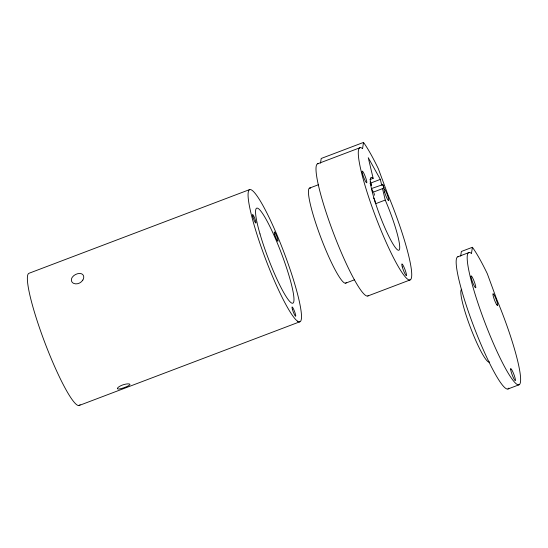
<?xml version="1.0" encoding="UTF-8"?>
<svg xmlns="http://www.w3.org/2000/svg" width="548" height="548" viewBox="0 0 548 548"><rect width="100%" height="100%" fill="white"/><g stroke="black" fill="none" stroke-linecap="round" stroke-linejoin="round"><path stroke-width="0.82" d="M320.518 163.133L321.203 158.475L363.495 142.432L364.386 143.665A83.406 11.549 69.2 0 1 378.401 168.846L387.751 194.287A70.699 9.789 69.2 0 1 410.884 279.261A70.699 9.789 69.2 0 1 374.722 214.295A70.699 9.789 69.2 0 1 362.153 148.303L362.584 148.638L363.495 142.432M460.676 256.128L461.361 251.477L472.39 247.292L473.287 248.525A83.406 11.549 69.2 0 1 487.302 273.705L496.646 299.146A70.699 9.789 69.2 0 1 519.785 384.121A70.699 9.789 69.2 0 1 483.624 319.155A70.699 9.789 69.2 0 1 471.054 253.162L471.486 253.498L472.39 247.292M372.996 192.238L371.571 188.533L382.853 184.587L384.032 188.053L372.983 192.245L372.777 190.992M382.607 184.347L384.011 188.06M249.71 189.56L29.044 273.267A70.699 9.789 69.2 0 0 46.429 346.747A70.699 9.789 69.2 0 0 80.09 404.575M317.682 163.777L359.974 147.734M309.641 188.067L318.367 184.758M369.962 179.573L373.154 178.367L368.263 157.701L380.339 179.395L381.689 185.087M369.969 183.327L380.339 179.395M375.654 203.692L385.23 200.061L382.456 188.341M345.651 283.152L354.378 279.843M457.84 256.779L468.876 252.594M79.124 405.499L299.79 321.792M367.763 296.002L410.055 279.959M507.921 389.005L518.956 384.819M373.154 178.367L372.928 178.148A38.922 5.391 69.2 0 0 379.065 213.33A38.922 5.391 69.2 0 0 399.334 249.737A38.922 5.391 69.2 0 0 385.6 200.911L385.23 200.061M374.031 193.149L374.496 195.252M370.181 181.97A15.611 10.624 -13.3 0 1 371.106 185.169M373.572 197.999A15.611 10.624 -13.3 0 1 375.12 202.157M370.441 182.292A15.687 10.679 -13.3 0 1 371.195 185.546M508.88 388.08A70.699 9.789 69.2 0 1 474.424 328.184A70.699 9.789 69.2 0 1 458.471 256.704M489.57 361.92A38.922 5.391 69.2 0 1 470.773 328.348A38.922 5.391 69.2 0 1 461.772 289.262M346.343 282.487A50.841 7.042 69.2 0 1 320.991 237.928A50.841 7.042 69.2 0 1 310.613 188.156M368.29 295.673A70.699 9.789 69.2 0 1 333.472 233.112A70.699 9.789 69.2 0 1 318.313 163.708M117.478 388.498L117.478 388.559A6.555 1.439 -19 0 0 118.772 389.025L119.019 389.005A6.549 1.041 -19.5 0 0 124.965 387.333A6.549 1.041 -19.5 0 0 129.657 384.97L129.753 384.854A6.555 1.439 -19 0 0 129.403 384.038L129.232 383.997A6.562 1.836 -18.4 0 0 125.369 384.216L124.999 384.306A6.514 2.213 -17.9 0 0 119.807 386.272L119.505 386.443A6.562 1.836 -18.4 0 0 117.478 388.457L117.478 388.498M475.78 287.385L475.767 287.501A6.357 0.877 69.2 0 1 472.794 282.727A6.357 0.877 69.2 0 1 471.17 275.87A6.357 0.877 69.2 0 1 474.623 282.652L474.746 283.015A6.357 0.877 69.2 0 1 475.78 287.385M510.661 368.968L510.647 369.085A6.357 0.877 69.2 0 0 513.743 378.476A6.357 0.877 69.2 0 0 514.983 377.695A6.357 0.877 69.2 0 0 511.072 368.825L510.989 368.756A6.357 0.877 69.2 0 0 510.661 368.968M82.81 280.069L82.782 280.117A6.542 5.103 -30.8 0 1 73.932 283.474L73.624 283.343A6.555 4.857 -29.6 0 1 71.473 280.816A6.555 4.576 -28.6 0 1 72.206 277.391L72.418 277.076A6.542 4.268 -27.7 0 1 81.268 273.719L81.57 273.836A6.555 4.576 -28.6 0 1 83.618 276.206A6.555 4.857 -29.6 0 1 82.974 279.795L82.81 280.069M297.612 321.224L296.701 320.512A70.699 9.789 69.2 0 1 250.868 212.768A70.699 9.789 69.2 0 1 275.808 232.188L277.48 236.12A70.699 9.789 69.2 0 1 297.612 321.224M496.502 304.387L496.372 304.154A6.357 0.877 69.2 0 1 495.2 301.729L495.05 301.373A6.357 0.877 69.2 0 1 494.056 298.783L493.933 298.42A6.357 0.877 69.2 0 1 493.556 294.057A6.357 0.877 69.2 0 1 497.187 302.489A6.357 0.877 69.2 0 1 496.502 304.387M292.392 309.325A4.966 0.685 69.2 0 0 295.612 316.271A4.966 0.685 69.2 0 0 293.646 309.271A4.966 0.685 69.2 0 0 292.392 309.325M259.985 233.907A50.841 7.042 69.2 0 0 292.755 303.215A50.841 7.042 69.2 0 0 271.507 229.9A50.841 7.042 69.2 0 0 259.985 233.907M252.895 216.837A4.569 0.63 69.2 0 0 255.841 223.063A4.569 0.63 69.2 0 0 253.93 216.474A4.569 0.63 69.2 0 0 252.895 216.837M274.671 234.393A4.966 0.685 69.2 0 0 277.884 241.25A4.966 0.685 69.2 0 0 275.863 234.174A4.966 0.685 69.2 0 0 274.671 234.393M402.266 266.89A6.254 0.863 69.2 0 0 406.328 275.651A6.254 0.863 69.2 0 0 403.849 266.835A6.254 0.863 69.2 0 0 402.266 266.89M384.593 192.115A6.254 0.863 69.2 0 0 388.628 200.63A6.254 0.863 69.2 0 0 386.004 191.595A6.254 0.863 69.2 0 0 384.593 192.115M362.632 174.161A6.254 0.863 69.2 0 0 366.68 182.813A6.254 0.863 69.2 0 0 364.139 173.901A6.254 0.863 69.2 0 0 362.632 174.161"/></g></svg>
